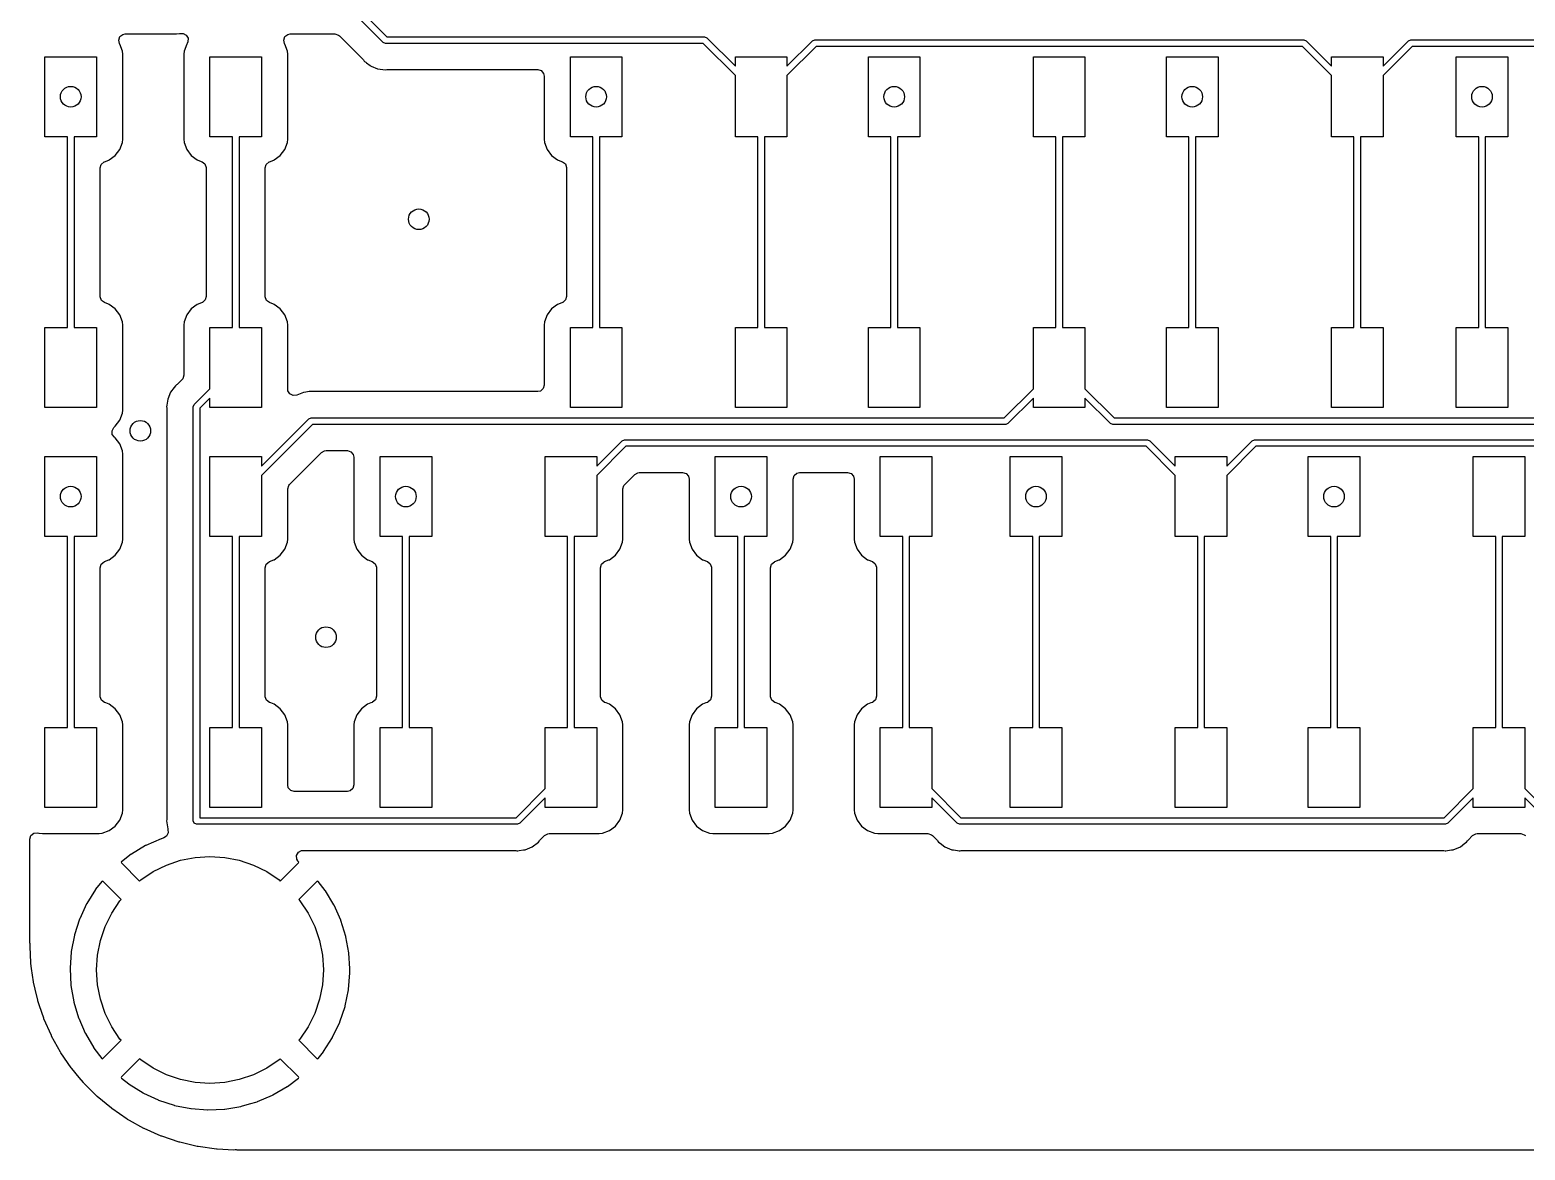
# Model space of a CAD drawing. Extents: x 1.41 to 5.4, y -5.53 to -2.36.
# Drawn here: x 1.412 to 2.553, y -5.529 to -4.674 of the extents above; entities that cross this region are included whole.
import ezdxf

# ---------------------------------------------------------------- set-up
doc = ezdxf.new("R2010")
doc.units = 0
doc.header["$MEASUREMENT"] = 0
doc.layers.add('BLACK', color=7, linetype='CONTINUOUS')

msp = doc.modelspace()

# ---------------------------------------------------------------- linework, layer by layer
at = {"layer": 'BLACK', "linetype": 'CONTINUOUS'}
for p, q in [((1.64764, -4.64312), (1.68417, -4.67965)), ((1.68136, -4.68391), (1.64764, -4.65019)), ((1.47951, -4.68211), (1.48048, -4.67949)), ((1.48048, -4.67949), (1.48272, -4.67781)), ((1.48272, -4.67781), (1.48445, -4.6775)), ((1.48445, -4.6775), (1.52355, -4.6775)), ((1.52355, -4.6775), (1.526, -4.67723)), ((1.526, -4.67723), (1.52629, -4.67712)), ((1.52629, -4.67712), (1.52659, -4.67705)), ((1.52659, -4.67705), (1.52663, -4.6772)), ((1.52663, -4.6772), (1.52868, -4.67701)), ((1.52868, -4.67701), (1.53116, -4.67829)), ((1.53116, -4.67829), (1.53256, -4.68071)), ((1.53256, -4.68071), (1.53243, -4.6835)), ((1.60549, -4.68211), (1.60646, -4.67949)), ((1.60646, -4.67949), (1.6087, -4.67781)), ((1.6087, -4.67781), (1.61044, -4.6775)), ((1.61044, -4.6775), (1.64458, -4.6775)), ((1.64458, -4.6775), (1.64726, -4.67829)), ((1.64726, -4.67829), (1.64809, -4.67895)), ((1.64809, -4.67895), (1.66593, -4.6968)), ((1.68417, -4.67965), (1.92683, -4.67965)), ((1.92683, -4.67965), (1.9286, -4.68038)), ((1.9286, -4.68038), (1.95039, -4.70217)), ((1.4801, -4.68484), (1.47951, -4.68211)), ((1.48013, -4.68489), (1.4801, -4.68484)), ((1.48034, -4.68517), (1.48013, -4.68489)), ((1.48235, -4.69054), (1.48034, -4.68517)), ((1.48262, -4.69299), (1.48235, -4.69054)), ((1.52946, -4.69054), (1.52919, -4.69299)), ((1.53147, -4.68517), (1.52946, -4.69054)), ((1.53171, -4.68485), (1.53147, -4.68517)), ((1.53243, -4.6835), (1.53171, -4.68485)), ((1.60609, -4.68484), (1.60549, -4.68211)), ((1.60611, -4.68489), (1.60609, -4.68484)), ((1.60632, -4.68517), (1.60611, -4.68489)), ((1.60834, -4.69054), (1.60632, -4.68517)), ((1.6086, -4.69299), (1.60834, -4.69054)), ((1.68313, -4.68465), (1.68136, -4.68391)), ((1.9258, -4.68465), (1.68313, -4.68465)), ((1.95039, -4.70924), (1.9258, -4.68465)), ((1.98976, -4.70217), (2.00918, -4.68276)), ((2.01198, -4.68703), (1.98976, -4.70924)), ((2.00918, -4.68276), (2.01095, -4.68203)), ((2.01095, -4.68203), (2.38433, -4.68203)), ((2.38329, -4.68703), (2.01198, -4.68703)), ((2.40551, -4.70924), (2.38329, -4.68703)), ((2.38433, -4.68203), (2.3861, -4.68276)), ((2.3861, -4.68276), (2.40551, -4.70217)), ((2.44488, -4.70217), (2.4643, -4.68276)), ((2.4671, -4.68703), (2.44488, -4.70924)), ((2.4643, -4.68276), (2.46606, -4.68203)), ((2.46606, -4.68203), (2.83315, -4.68203)), ((2.83211, -4.68703), (2.4671, -4.68703)), ((1.42323, -4.75591), (1.42323, -4.69488)), ((1.42323, -4.69488), (1.4626, -4.69488)), ((1.4626, -4.69488), (1.4626, -4.75591)), ((1.48262, -4.7578), (1.48262, -4.69299)), ((1.52919, -4.69299), (1.52919, -4.7578)), ((1.54921, -4.75591), (1.54921, -4.69488)), ((1.54921, -4.69488), (1.58858, -4.69488)), ((1.58858, -4.69488), (1.58858, -4.75591)), ((1.6086, -4.7578), (1.6086, -4.69299)), ((1.66593, -4.6968), (1.66636, -4.69728)), ((1.66636, -4.69728), (1.66707, -4.69821)), ((1.66707, -4.69821), (1.66733, -4.69841)), ((1.66733, -4.69841), (1.66733, -4.69841)), ((1.66733, -4.69841), (1.66825, -4.69911)), ((1.66825, -4.69911), (1.66825, -4.69911)), ((1.66825, -4.69911), (1.66863, -4.69941)), ((1.66863, -4.69941), (1.67152, -4.70162)), ((1.67152, -4.70162), (1.67152, -4.70162)), ((1.67152, -4.70162), (1.67177, -4.70182)), ((1.67177, -4.70182), (1.67219, -4.70199)), ((1.67219, -4.70199), (1.67725, -4.70409)), ((1.82441, -4.75591), (1.82441, -4.69488)), ((1.82441, -4.69488), (1.86378, -4.69488)), ((1.86378, -4.69488), (1.86378, -4.75591)), ((1.95039, -4.70217), (1.95039, -4.69488)), ((1.95039, -4.69488), (1.98976, -4.69488)), ((1.98976, -4.69488), (1.98976, -4.70217)), ((2.05197, -4.75591), (2.05197, -4.69488)), ((2.05197, -4.69488), (2.09134, -4.69488)), ((2.09134, -4.69488), (2.09134, -4.75591)), ((2.17795, -4.75591), (2.17795, -4.69488)), ((2.17795, -4.69488), (2.21732, -4.69488)), ((2.21732, -4.69488), (2.21732, -4.75591)), ((2.27953, -4.75591), (2.27953, -4.69488)), ((2.27953, -4.69488), (2.3189, -4.69488)), ((2.3189, -4.69488), (2.3189, -4.75591)), ((2.40551, -4.70217), (2.40551, -4.69488)), ((2.40551, -4.69488), (2.44488, -4.69488)), ((2.44488, -4.69488), (2.44488, -4.70217)), ((2.50079, -4.75591), (2.50079, -4.69488)), ((2.50079, -4.69488), (2.54016, -4.69488)), ((2.54016, -4.69488), (2.54016, -4.75591)), ((1.67725, -4.70409), (1.68313, -4.70486)), ((1.68313, -4.70486), (1.68428, -4.70471)), ((1.68428, -4.70471), (1.68493, -4.70467)), ((1.68493, -4.70467), (1.79943, -4.70467)), ((1.79943, -4.70467), (1.80211, -4.70545)), ((1.80211, -4.70545), (1.80394, -4.70757)), ((1.80394, -4.70757), (1.80439, -4.70963)), ((1.80439, -4.70963), (1.80439, -4.7578)), ((1.95039, -4.75591), (1.95039, -4.70924)), ((1.98976, -4.70924), (1.98976, -4.75591)), ((2.40551, -4.75591), (2.40551, -4.70924)), ((2.44488, -4.70924), (2.44488, -4.75591)), ((1.44041, -4.75591), (1.42323, -4.75591)), ((1.44041, -4.90157), (1.44041, -4.75591)), ((1.4626, -4.75591), (1.44541, -4.75591)), ((1.44541, -4.75591), (1.44541, -4.90157)), ((1.48034, -4.76562), (1.48235, -4.76025)), ((1.48235, -4.76025), (1.48262, -4.7578)), ((1.52919, -4.7578), (1.52946, -4.76025)), ((1.52946, -4.76025), (1.53147, -4.76562)), ((1.5664, -4.75591), (1.54921, -4.75591)), ((1.5664, -4.90157), (1.5664, -4.75591)), ((1.58858, -4.75591), (1.5714, -4.75591)), ((1.5714, -4.75591), (1.5714, -4.90157)), ((1.60632, -4.76562), (1.60834, -4.76025)), ((1.60834, -4.76025), (1.6086, -4.7578)), ((1.80439, -4.7578), (1.80466, -4.76025)), ((1.80466, -4.76025), (1.80667, -4.76562)), ((1.84159, -4.75591), (1.82441, -4.75591)), ((1.84159, -4.90157), (1.84159, -4.75591)), ((1.86378, -4.75591), (1.84659, -4.75591)), ((1.84659, -4.75591), (1.84659, -4.90157)), ((1.96758, -4.75591), (1.95039, -4.75591)), ((1.96758, -4.90157), (1.96758, -4.75591)), ((1.98976, -4.75591), (1.97258, -4.75591)), ((1.97258, -4.75591), (1.97258, -4.90157)), ((2.06915, -4.75591), (2.05197, -4.75591)), ((2.06915, -4.90157), (2.06915, -4.75591)), ((2.09134, -4.75591), (2.07415, -4.75591)), ((2.07415, -4.75591), (2.07415, -4.90157)), ((2.19514, -4.75591), (2.17795, -4.75591)), ((2.19514, -4.90157), (2.19514, -4.75591)), ((2.21732, -4.75591), (2.20014, -4.75591)), ((2.20014, -4.75591), (2.20014, -4.90157)), ((2.29671, -4.75591), (2.27953, -4.75591)), ((2.29671, -4.90157), (2.29671, -4.75591)), ((2.3189, -4.75591), (2.30171, -4.75591)), ((2.30171, -4.75591), (2.30171, -4.90157)), ((2.4227, -4.75591), (2.40551, -4.75591)), ((2.4227, -4.90157), (2.4227, -4.75591)), ((2.44488, -4.75591), (2.4277, -4.75591)), ((2.4277, -4.75591), (2.4277, -4.90157)), ((2.51797, -4.75591), (2.50079, -4.75591)), ((2.51797, -4.90157), (2.51797, -4.75591)), ((2.54016, -4.75591), (2.52297, -4.75591)), ((2.52297, -4.75591), (2.52297, -4.90157)), ((1.47231, -4.77365), (1.4769, -4.77021)), ((1.4769, -4.77021), (1.48034, -4.76562)), ((1.53147, -4.76562), (1.53491, -4.77021)), ((1.53491, -4.77021), (1.5395, -4.77365)), ((1.5983, -4.77365), (1.60288, -4.77021)), ((1.60288, -4.77021), (1.60632, -4.76562)), ((1.80667, -4.76562), (1.81011, -4.77021)), ((1.81011, -4.77021), (1.8147, -4.77365)), ((1.46543, -4.77966), (1.46622, -4.77698)), ((1.46543, -4.87782), (1.46543, -4.77966)), ((1.46622, -4.77698), (1.46833, -4.77515)), ((1.46833, -4.77515), (1.46865, -4.77502)), ((1.46865, -4.77502), (1.47198, -4.77377)), ((1.47198, -4.77377), (1.47231, -4.77365)), ((1.5395, -4.77365), (1.53983, -4.77377)), ((1.53983, -4.77377), (1.54316, -4.77502)), ((1.54316, -4.77502), (1.54539, -4.7767)), ((1.54539, -4.7767), (1.54637, -4.77932)), ((1.54637, -4.77932), (1.54638, -4.77966)), ((1.54638, -4.77966), (1.54638, -4.87782)), ((1.59142, -4.77966), (1.5922, -4.77698)), ((1.59142, -4.87782), (1.59142, -4.77966)), ((1.5922, -4.77698), (1.59432, -4.77515)), ((1.59432, -4.77515), (1.59464, -4.77502)), ((1.59464, -4.77502), (1.59796, -4.77377)), ((1.59796, -4.77377), (1.5983, -4.77365)), ((1.8147, -4.77365), (1.81503, -4.77377)), ((1.81503, -4.77377), (1.81836, -4.77502)), ((1.81836, -4.77502), (1.82059, -4.7767)), ((1.82059, -4.7767), (1.82156, -4.77932)), ((1.82156, -4.77932), (1.82157, -4.77966)), ((1.82157, -4.77966), (1.82157, -4.87782)), ((1.46545, -4.87816), (1.46543, -4.87782)), ((1.46642, -4.88078), (1.46545, -4.87816)), ((1.46865, -4.88246), (1.46642, -4.88078)), ((1.47165, -4.88359), (1.46865, -4.88246)), ((1.47231, -4.88383), (1.47165, -4.88359)), ((1.4769, -4.88727), (1.47231, -4.88383)), ((1.5395, -4.88383), (1.53491, -4.88727)), ((1.54016, -4.88359), (1.5395, -4.88383)), ((1.54316, -4.88246), (1.54016, -4.88359)), ((1.54348, -4.88233), (1.54316, -4.88246)), ((1.54559, -4.8805), (1.54348, -4.88233)), ((1.54638, -4.87782), (1.54559, -4.8805)), ((1.59143, -4.87816), (1.59142, -4.87782)), ((1.5924, -4.88078), (1.59143, -4.87816)), ((1.59464, -4.88246), (1.5924, -4.88078)), ((1.59763, -4.88359), (1.59464, -4.88246)), ((1.5983, -4.88383), (1.59763, -4.88359)), ((1.60288, -4.88727), (1.5983, -4.88383)), ((1.8147, -4.88383), (1.81011, -4.88727)), ((1.81536, -4.88359), (1.8147, -4.88383)), ((1.81836, -4.88246), (1.81536, -4.88359)), ((1.81867, -4.88233), (1.81836, -4.88246)), ((1.82079, -4.8805), (1.81867, -4.88233)), ((1.82157, -4.87782), (1.82079, -4.8805)), ((1.48034, -4.89186), (1.4769, -4.88727)), ((1.48235, -4.89723), (1.48034, -4.89186)), ((1.48262, -4.89968), (1.48235, -4.89723)), ((1.52946, -4.89723), (1.52919, -4.89968)), ((1.53147, -4.89186), (1.52946, -4.89723)), ((1.53491, -4.88727), (1.53147, -4.89186)), ((1.60632, -4.89186), (1.60288, -4.88727)), ((1.60834, -4.89723), (1.60632, -4.89186)), ((1.6086, -4.89968), (1.60834, -4.89723)), ((1.80466, -4.89723), (1.80439, -4.89968)), ((1.80667, -4.89186), (1.80466, -4.89723)), ((1.81011, -4.88727), (1.80667, -4.89186)), ((1.42323, -4.9626), (1.42323, -4.90157)), ((1.42323, -4.90157), (1.44041, -4.90157)), ((1.44541, -4.90157), (1.4626, -4.90157)), ((1.4626, -4.90157), (1.4626, -4.9626)), ((1.48262, -4.96449), (1.48262, -4.89968)), ((1.52919, -4.89968), (1.52919, -4.93789)), ((1.54921, -4.94824), (1.54921, -4.90157)), ((1.54921, -4.90157), (1.5664, -4.90157)), ((1.5714, -4.90157), (1.58858, -4.90157)), ((1.58858, -4.90157), (1.58858, -4.9626)), ((1.6086, -4.94855), (1.6086, -4.89968)), ((1.80439, -4.89968), (1.80439, -4.94547)), ((1.82441, -4.9626), (1.82441, -4.90157)), ((1.82441, -4.90157), (1.84159, -4.90157)), ((1.84659, -4.90157), (1.86378, -4.90157)), ((1.86378, -4.90157), (1.86378, -4.9626)), ((1.95039, -4.9626), (1.95039, -4.90157)), ((1.95039, -4.90157), (1.96758, -4.90157)), ((1.97258, -4.90157), (1.98976, -4.90157)), ((1.98976, -4.90157), (1.98976, -4.9626)), ((2.05197, -4.9626), (2.05197, -4.90157)), ((2.05197, -4.90157), (2.06915, -4.90157)), ((2.07415, -4.90157), (2.09134, -4.90157)), ((2.09134, -4.90157), (2.09134, -4.9626)), ((2.17795, -4.94824), (2.17795, -4.90157)), ((2.17795, -4.90157), (2.19514, -4.90157)), ((2.20014, -4.90157), (2.21732, -4.90157)), ((2.21732, -4.90157), (2.21732, -4.94824)), ((2.27953, -4.9626), (2.27953, -4.90157)), ((2.27953, -4.90157), (2.29671, -4.90157)), ((2.30171, -4.90157), (2.3189, -4.90157)), ((2.3189, -4.90157), (2.3189, -4.9626)), ((2.40551, -4.9626), (2.40551, -4.90157)), ((2.40551, -4.90157), (2.4227, -4.90157)), ((2.4277, -4.90157), (2.44488, -4.90157)), ((2.44488, -4.90157), (2.44488, -4.9626)), ((2.50079, -4.9626), (2.50079, -4.90157)), ((2.50079, -4.90157), (2.51797, -4.90157)), ((2.52297, -4.90157), (2.54016, -4.90157)), ((2.54016, -4.90157), (2.54016, -4.9626)), ((1.52774, -4.9414), (1.52421, -4.94493)), ((1.52841, -4.94057), (1.52774, -4.9414)), ((1.52919, -4.93789), (1.52841, -4.94057)), ((1.51919, -4.95077), (1.51692, -4.95625)), ((1.5218, -4.94736), (1.51919, -4.95077)), ((1.52189, -4.94725), (1.5218, -4.94736)), ((1.5228, -4.94607), (1.52189, -4.94725)), ((1.52189, -4.94725), (1.52189, -4.94725)), ((1.52372, -4.94536), (1.5228, -4.94607)), ((1.52421, -4.94493), (1.52372, -4.94536)), ((1.53709, -4.96036), (1.54921, -4.94824)), ((1.60876, -4.94978), (1.6086, -4.94855)), ((1.61018, -4.95218), (1.60876, -4.94978)), ((1.61268, -4.95343), (1.61018, -4.95218)), ((1.61546, -4.95313), (1.61268, -4.95343)), ((1.62058, -4.95101), (1.61546, -4.95313)), ((1.62243, -4.95077), (1.62058, -4.95101)), ((1.62498, -4.95043), (1.62243, -4.95077)), ((1.62613, -4.95028), (1.62498, -4.95043)), ((1.62498, -4.95043), (1.62498, -4.95043)), ((1.62498, -4.95043), (1.62498, -4.95043)), ((1.62498, -4.95043), (1.62498, -4.95043)), ((1.62646, -4.95024), (1.62613, -4.95028)), ((1.62613, -4.95028), (1.62613, -4.95028)), ((1.62678, -4.95028), (1.62646, -4.95024)), ((1.62761, -4.95039), (1.62678, -4.95028)), ((1.62678, -4.95028), (1.62678, -4.95028)), ((1.62826, -4.95043), (1.62761, -4.95039)), ((1.79943, -4.95043), (1.62826, -4.95043)), ((1.80149, -4.94999), (1.79943, -4.95043)), ((1.8036, -4.94815), (1.80149, -4.94999)), ((1.80439, -4.94547), (1.8036, -4.94815)), ((2.15574, -4.97045), (2.17795, -4.94824)), ((2.21732, -4.94824), (2.23954, -4.97045)), ((1.4626, -4.9626), (1.42323, -4.9626)), ((1.48235, -4.96694), (1.48262, -4.96449)), ((1.51634, -4.96065), (1.51614, -4.96213)), ((1.51614, -4.96213), (1.51619, -4.96245)), ((1.51619, -4.96245), (1.51619, -4.96245)), ((1.51619, -4.96245), (1.5163, -4.96328)), ((1.5163, -4.96328), (1.51634, -4.96393)), ((1.51692, -4.95625), (1.51634, -4.96065)), ((1.51634, -4.96065), (1.51634, -4.96065)), ((1.51634, -4.96393), (1.51634, -5.27627)), ((1.53636, -4.96213), (1.53709, -4.96036)), ((1.53636, -5.27807), (1.53636, -4.96213)), ((1.54921, -4.95531), (1.54136, -4.96316)), ((1.54136, -4.96316), (1.54136, -5.27557)), ((1.54921, -4.9626), (1.54921, -4.95531)), ((1.58858, -4.9626), (1.54921, -4.9626)), ((1.86378, -4.9626), (1.82441, -4.9626)), ((1.98976, -4.9626), (1.95039, -4.9626)), ((2.09134, -4.9626), (2.05197, -4.9626)), ((2.17795, -4.95531), (2.15854, -4.97472)), ((2.17795, -4.9626), (2.17795, -4.95531)), ((2.21732, -4.9626), (2.17795, -4.9626)), ((2.23674, -4.97472), (2.21732, -4.95531)), ((2.21732, -4.95531), (2.21732, -4.9626)), ((2.3189, -4.9626), (2.27953, -4.9626)), ((2.44488, -4.9626), (2.40551, -4.9626)), ((2.54016, -4.9626), (2.50079, -4.9626)), ((1.4758, -4.97779), (1.47633, -4.97733)), ((1.47633, -4.97733), (1.4769, -4.9769)), ((1.4769, -4.9769), (1.48034, -4.97231)), ((1.48034, -4.97231), (1.48235, -4.96694)), ((1.58858, -5.00729), (1.62469, -4.97119)), ((1.62749, -4.97545), (1.58858, -5.01436)), ((1.62469, -4.97119), (1.62646, -4.97045)), ((1.62646, -4.97045), (2.15574, -4.97045)), ((2.15677, -4.97545), (1.62749, -4.97545)), ((2.15854, -4.97472), (2.15677, -4.97545)), ((2.2385, -4.97545), (2.23674, -4.97472)), ((2.60559, -4.97545), (2.2385, -4.97545)), ((2.23954, -4.97045), (2.60455, -4.97045)), ((1.47446, -4.98024), (1.4758, -4.97779)), ((1.47465, -4.98303), (1.47446, -4.98024)), ((1.47633, -4.98527), (1.47465, -4.98303)), ((1.4769, -4.9857), (1.47633, -4.98527)), ((1.48034, -4.99029), (1.4769, -4.9857)), ((1.84449, -5.00729), (1.8639, -4.98788)), ((1.8639, -4.98788), (1.86567, -4.98715)), ((1.86567, -4.98715), (2.26504, -4.98715)), ((2.26504, -4.98715), (2.26681, -4.98788)), ((2.26681, -4.98788), (2.28622, -5.00729)), ((2.32559, -5.00729), (2.345, -4.98788)), ((2.345, -4.98788), (2.34677, -4.98715)), ((2.34677, -4.98715), (2.72016, -4.98715)), ((1.42323, -5.06102), (1.42323, -5)), ((1.42323, -5), (1.4626, -5)), ((1.4626, -5), (1.4626, -5.06102)), ((1.48235, -4.99566), (1.48034, -4.99029)), ((1.48262, -4.9981), (1.48235, -4.99566)), ((1.48262, -5.06292), (1.48262, -4.9981)), ((1.54921, -5.06102), (1.54921, -5)), ((1.54921, -5), (1.58858, -5)), ((1.58858, -5), (1.58858, -5.00729)), ((1.61006, -5.0212), (1.63433, -4.99693)), ((1.63433, -4.99693), (1.63678, -4.99559)), ((1.63678, -4.99559), (1.63784, -4.99547)), ((1.63784, -4.99547), (1.65415, -4.99547)), ((1.65415, -4.99547), (1.65684, -4.99626)), ((1.65684, -4.99626), (1.65867, -4.99837)), ((1.65867, -4.99837), (1.65911, -5.00043)), ((1.67913, -5.06102), (1.67913, -5)), ((1.67913, -5), (1.7185, -5)), ((1.7185, -5), (1.7185, -5.06102)), ((1.80512, -5.06102), (1.80512, -5)), ((1.80512, -5), (1.84449, -5)), ((1.86671, -4.99215), (1.84449, -5.01436)), ((1.84449, -5), (1.84449, -5.00729)), ((2.264, -4.99215), (1.86671, -4.99215)), ((1.93504, -5.06102), (1.93504, -5)), ((1.93504, -5), (1.97441, -5)), ((1.97441, -5), (1.97441, -5.06102)), ((2.06102, -5.06102), (2.06102, -5)), ((2.06102, -5), (2.10039, -5)), ((2.10039, -5), (2.10039, -5.06102)), ((2.16024, -5.06102), (2.16024, -5)), ((2.16024, -5), (2.19961, -5)), ((2.19961, -5), (2.19961, -5.06102)), ((2.28622, -5.01436), (2.264, -4.99215)), ((2.28622, -5.00729), (2.28622, -5)), ((2.28622, -5), (2.32559, -5)), ((2.34781, -4.99215), (2.32559, -5.01436)), ((2.32559, -5), (2.32559, -5.00729)), ((2.71912, -4.99215), (2.34781, -4.99215)), ((2.3878, -5.06102), (2.3878, -5)), ((2.3878, -5), (2.42717, -5)), ((2.42717, -5), (2.42717, -5.06102)), ((2.51378, -5.06102), (2.51378, -5)), ((2.51378, -5), (2.55315, -5)), ((2.55315, -5), (2.55315, -5.06102)), ((1.65911, -5.00043), (1.65911, -5.06292)), ((1.58858, -5.01436), (1.58858, -5.06102)), ((1.6086, -5.02471), (1.60939, -5.02203)), ((1.60939, -5.02203), (1.61006, -5.0212)), ((1.84449, -5.01436), (1.84449, -5.06102)), ((1.86451, -5.02471), (1.8653, -5.02203)), ((1.8653, -5.02203), (1.86596, -5.0212)), ((1.86596, -5.0212), (1.87354, -5.01362)), ((1.87354, -5.01362), (1.876, -5.01228)), ((1.876, -5.01228), (1.87705, -5.01216)), ((1.87705, -5.01216), (1.91006, -5.01216)), ((1.91006, -5.01216), (1.91274, -5.01295)), ((1.91274, -5.01295), (1.91457, -5.01506)), ((1.91457, -5.01506), (1.91502, -5.01713)), ((1.91502, -5.01713), (1.91502, -5.06292)), ((1.99443, -5.01713), (1.99522, -5.01444)), ((1.99443, -5.06292), (1.99443, -5.01713)), ((1.99522, -5.01444), (1.99733, -5.01261)), ((1.99733, -5.01261), (1.99939, -5.01216)), ((1.99939, -5.01216), (2.03604, -5.01216)), ((2.03604, -5.01216), (2.03873, -5.01295)), ((2.03873, -5.01295), (2.04056, -5.01506)), ((2.04056, -5.01506), (2.041, -5.01713)), ((2.041, -5.01713), (2.041, -5.06292)), ((2.28622, -5.06102), (2.28622, -5.01436)), ((2.32559, -5.01436), (2.32559, -5.06102)), ((1.6086, -5.06292), (1.6086, -5.02471)), ((1.86451, -5.06292), (1.86451, -5.02471)), ((1.44041, -5.06102), (1.42323, -5.06102)), ((1.44041, -5.20669), (1.44041, -5.06102)), ((1.4626, -5.06102), (1.44541, -5.06102)), ((1.44541, -5.06102), (1.44541, -5.20669)), ((1.48034, -5.07074), (1.48235, -5.06537)), ((1.48235, -5.06537), (1.48262, -5.06292)), ((1.5664, -5.06102), (1.54921, -5.06102)), ((1.5664, -5.20669), (1.5664, -5.06102)), ((1.58858, -5.06102), (1.5714, -5.06102)), ((1.5714, -5.06102), (1.5714, -5.20669)), ((1.60632, -5.07074), (1.60834, -5.06537)), ((1.60834, -5.06537), (1.6086, -5.06292)), ((1.65911, -5.06292), (1.65938, -5.06537)), ((1.65938, -5.06537), (1.66139, -5.07074)), ((1.69632, -5.06102), (1.67913, -5.06102)), ((1.69632, -5.20669), (1.69632, -5.06102)), ((1.7185, -5.06102), (1.70132, -5.06102)), ((1.70132, -5.06102), (1.70132, -5.20669)), ((1.8223, -5.06102), (1.80512, -5.06102)), ((1.8223, -5.20669), (1.8223, -5.06102)), ((1.84449, -5.06102), (1.8273, -5.06102)), ((1.8273, -5.06102), (1.8273, -5.20669)), ((1.86223, -5.07074), (1.86424, -5.06537)), ((1.86424, -5.06537), (1.86451, -5.06292)), ((1.91502, -5.06292), (1.91529, -5.06537)), ((1.91529, -5.06537), (1.9173, -5.07074)), ((1.95222, -5.06102), (1.93504, -5.06102)), ((1.95222, -5.20669), (1.95222, -5.06102)), ((1.97441, -5.06102), (1.95722, -5.06102)), ((1.95722, -5.06102), (1.95722, -5.20669)), ((1.99215, -5.07074), (1.99416, -5.06537)), ((1.99416, -5.06537), (1.99443, -5.06292)), ((2.041, -5.06292), (2.04127, -5.06537)), ((2.04127, -5.06537), (2.04328, -5.07074)), ((2.07821, -5.06102), (2.06102, -5.06102)), ((2.07821, -5.20669), (2.07821, -5.06102)), ((2.10039, -5.06102), (2.08321, -5.06102)), ((2.08321, -5.06102), (2.08321, -5.20669)), ((2.17742, -5.06102), (2.16024, -5.06102)), ((2.17742, -5.20669), (2.17742, -5.06102)), ((2.19961, -5.06102), (2.18242, -5.06102)), ((2.18242, -5.06102), (2.18242, -5.20669)), ((2.30341, -5.06102), (2.28622, -5.06102)), ((2.30341, -5.20669), (2.30341, -5.06102)), ((2.32559, -5.06102), (2.30841, -5.06102)), ((2.30841, -5.06102), (2.30841, -5.20669)), ((2.40498, -5.06102), (2.3878, -5.06102)), ((2.40498, -5.20669), (2.40498, -5.06102)), ((2.42717, -5.06102), (2.40998, -5.06102)), ((2.40998, -5.06102), (2.40998, -5.20669)), ((2.53096, -5.06102), (2.51378, -5.06102)), ((2.53096, -5.20669), (2.53096, -5.06102)), ((2.55315, -5.06102), (2.53596, -5.06102)), ((2.53596, -5.06102), (2.53596, -5.20669)), ((1.46622, -5.0821), (1.46833, -5.08027)), ((1.46833, -5.08027), (1.46865, -5.08014)), ((1.46865, -5.08014), (1.47198, -5.07889)), ((1.47198, -5.07889), (1.47231, -5.07876)), ((1.47231, -5.07876), (1.4769, -5.07533)), ((1.4769, -5.07533), (1.48034, -5.07074)), ((1.5922, -5.0821), (1.59432, -5.08027)), ((1.59432, -5.08027), (1.59464, -5.08014)), ((1.59464, -5.08014), (1.59796, -5.07889)), ((1.59796, -5.07889), (1.5983, -5.07876)), ((1.5983, -5.07876), (1.60288, -5.07533)), ((1.60288, -5.07533), (1.60632, -5.07074)), ((1.66139, -5.07074), (1.66483, -5.07533)), ((1.66483, -5.07533), (1.66942, -5.07876)), ((1.66942, -5.07876), (1.66975, -5.07889)), ((1.66975, -5.07889), (1.67308, -5.08014)), ((1.67308, -5.08014), (1.67531, -5.08181)), ((1.84811, -5.0821), (1.85022, -5.08027)), ((1.85022, -5.08027), (1.85054, -5.08014)), ((1.85054, -5.08014), (1.85387, -5.07889)), ((1.85387, -5.07889), (1.8542, -5.07876)), ((1.8542, -5.07876), (1.85879, -5.07533)), ((1.85879, -5.07533), (1.86223, -5.07074)), ((1.9173, -5.07074), (1.92074, -5.07533)), ((1.92074, -5.07533), (1.92533, -5.07876)), ((1.92533, -5.07876), (1.92566, -5.07889)), ((1.92566, -5.07889), (1.92899, -5.08014)), ((1.92899, -5.08014), (1.93122, -5.08181)), ((1.97803, -5.0821), (1.98014, -5.08027)), ((1.98014, -5.08027), (1.98046, -5.08014)), ((1.98046, -5.08014), (1.98379, -5.07889)), ((1.98379, -5.07889), (1.98412, -5.07876)), ((1.98412, -5.07876), (1.98871, -5.07533)), ((1.98871, -5.07533), (1.99215, -5.07074)), ((2.04328, -5.07074), (2.04672, -5.07533)), ((2.04672, -5.07533), (2.05131, -5.07876)), ((2.05131, -5.07876), (2.05164, -5.07889)), ((2.05164, -5.07889), (2.05497, -5.08014)), ((2.05497, -5.08014), (2.0572, -5.08181)), ((1.46543, -5.08478), (1.46622, -5.0821)), ((1.46543, -5.18294), (1.46543, -5.08478)), ((1.59142, -5.08478), (1.5922, -5.0821)), ((1.59142, -5.18294), (1.59142, -5.08478)), ((1.67531, -5.08181), (1.67629, -5.08444)), ((1.67629, -5.08444), (1.6763, -5.08478)), ((1.6763, -5.08478), (1.6763, -5.18294)), ((1.84732, -5.08478), (1.84811, -5.0821)), ((1.84732, -5.18294), (1.84732, -5.08478)), ((1.93122, -5.08181), (1.93219, -5.08444)), ((1.93219, -5.08444), (1.9322, -5.08478)), ((1.9322, -5.08478), (1.9322, -5.18294)), ((1.97724, -5.08478), (1.97803, -5.0821)), ((1.97724, -5.18294), (1.97724, -5.08478)), ((2.0572, -5.08181), (2.05818, -5.08444)), ((2.05818, -5.08444), (2.05819, -5.08478)), ((2.05819, -5.08478), (2.05819, -5.18294)), ((1.46545, -5.18328), (1.46543, -5.18294)), ((1.59143, -5.18328), (1.59142, -5.18294)), ((1.6763, -5.18294), (1.67551, -5.18562)), ((1.84733, -5.18328), (1.84732, -5.18294)), ((1.9322, -5.18294), (1.93142, -5.18562)), ((1.97726, -5.18328), (1.97724, -5.18294)), ((2.05819, -5.18294), (2.0574, -5.18562)), ((1.46642, -5.1859), (1.46545, -5.18328)), ((1.46865, -5.18758), (1.46642, -5.1859)), ((1.46974, -5.18799), (1.46865, -5.18758)), ((1.47231, -5.18895), (1.46974, -5.18799)), ((1.4769, -5.19239), (1.47231, -5.18895)), ((1.48034, -5.19698), (1.4769, -5.19239)), ((1.5924, -5.1859), (1.59143, -5.18328)), ((1.59464, -5.18758), (1.5924, -5.1859)), ((1.59572, -5.18799), (1.59464, -5.18758)), ((1.5983, -5.18895), (1.59572, -5.18799)), ((1.60288, -5.19239), (1.5983, -5.18895)), ((1.60632, -5.19698), (1.60288, -5.19239)), ((1.66483, -5.19239), (1.66139, -5.19698)), ((1.66942, -5.18895), (1.66483, -5.19239)), ((1.672, -5.18799), (1.66942, -5.18895)), ((1.67308, -5.18758), (1.672, -5.18799)), ((1.6734, -5.18745), (1.67308, -5.18758)), ((1.67551, -5.18562), (1.6734, -5.18745)), ((1.84831, -5.1859), (1.84733, -5.18328)), ((1.85054, -5.18758), (1.84831, -5.1859)), ((1.85163, -5.18799), (1.85054, -5.18758)), ((1.8542, -5.18895), (1.85163, -5.18799)), ((1.85879, -5.19239), (1.8542, -5.18895)), ((1.86223, -5.19698), (1.85879, -5.19239)), ((1.92074, -5.19239), (1.9173, -5.19698)), ((1.92533, -5.18895), (1.92074, -5.19239)), ((1.9279, -5.18799), (1.92533, -5.18895)), ((1.92899, -5.18758), (1.9279, -5.18799)), ((1.9293, -5.18745), (1.92899, -5.18758)), ((1.93142, -5.18562), (1.9293, -5.18745)), ((1.97823, -5.1859), (1.97726, -5.18328)), ((1.98046, -5.18758), (1.97823, -5.1859)), ((1.98155, -5.18799), (1.98046, -5.18758)), ((1.98412, -5.18895), (1.98155, -5.18799)), ((1.98871, -5.19239), (1.98412, -5.18895)), ((1.99215, -5.19698), (1.98871, -5.19239)), ((2.04672, -5.19239), (2.04328, -5.19698)), ((2.05131, -5.18895), (2.04672, -5.19239)), ((2.05389, -5.18799), (2.05131, -5.18895)), ((2.05497, -5.18758), (2.05389, -5.18799)), ((2.05529, -5.18745), (2.05497, -5.18758)), ((2.0574, -5.18562), (2.05529, -5.18745)), ((1.48235, -5.20235), (1.48034, -5.19698)), ((1.48262, -5.2048), (1.48235, -5.20235)), ((1.48262, -5.26961), (1.48262, -5.2048)), ((1.60834, -5.20235), (1.60632, -5.19698)), ((1.6086, -5.2048), (1.60834, -5.20235)), ((1.6086, -5.25059), (1.6086, -5.2048)), ((1.65938, -5.20235), (1.65911, -5.2048)), ((1.65911, -5.2048), (1.65911, -5.25059)), ((1.66139, -5.19698), (1.65938, -5.20235)), ((1.86424, -5.20235), (1.86223, -5.19698)), ((1.86451, -5.2048), (1.86424, -5.20235)), ((1.86451, -5.26961), (1.86451, -5.2048)), ((1.91529, -5.20235), (1.91502, -5.2048)), ((1.91502, -5.2048), (1.91502, -5.26961)), ((1.9173, -5.19698), (1.91529, -5.20235)), ((1.99416, -5.20235), (1.99215, -5.19698)), ((1.99443, -5.2048), (1.99416, -5.20235)), ((1.99443, -5.26961), (1.99443, -5.2048)), ((2.04127, -5.20235), (2.041, -5.2048)), ((2.041, -5.2048), (2.041, -5.26961)), ((2.04328, -5.19698), (2.04127, -5.20235)), ((1.42323, -5.26772), (1.42323, -5.20669)), ((1.42323, -5.20669), (1.44041, -5.20669)), ((1.44541, -5.20669), (1.4626, -5.20669)), ((1.4626, -5.20669), (1.4626, -5.26772)), ((1.54921, -5.26772), (1.54921, -5.20669)), ((1.54921, -5.20669), (1.5664, -5.20669)), ((1.5714, -5.20669), (1.58858, -5.20669)), ((1.58858, -5.20669), (1.58858, -5.26772)), ((1.67913, -5.26772), (1.67913, -5.20669)), ((1.67913, -5.20669), (1.69632, -5.20669)), ((1.70132, -5.20669), (1.7185, -5.20669)), ((1.7185, -5.20669), (1.7185, -5.26772)), ((1.80512, -5.25335), (1.80512, -5.20669)), ((1.80512, -5.20669), (1.8223, -5.20669)), ((1.8273, -5.20669), (1.84449, -5.20669)), ((1.84449, -5.20669), (1.84449, -5.26772)), ((1.93504, -5.26772), (1.93504, -5.20669)), ((1.93504, -5.20669), (1.95222, -5.20669)), ((1.95722, -5.20669), (1.97441, -5.20669)), ((1.97441, -5.20669), (1.97441, -5.26772)), ((2.06102, -5.26772), (2.06102, -5.20669)), ((2.06102, -5.20669), (2.07821, -5.20669)), ((2.08321, -5.20669), (2.10039, -5.20669)), ((2.10039, -5.20669), (2.10039, -5.25335)), ((2.16024, -5.26772), (2.16024, -5.20669)), ((2.16024, -5.20669), (2.17742, -5.20669)), ((2.18242, -5.20669), (2.19961, -5.20669)), ((2.19961, -5.20669), (2.19961, -5.26772)), ((2.28622, -5.26772), (2.28622, -5.20669)), ((2.28622, -5.20669), (2.30341, -5.20669)), ((2.30841, -5.20669), (2.32559, -5.20669)), ((2.32559, -5.20669), (2.32559, -5.26772)), ((2.3878, -5.26772), (2.3878, -5.20669)), ((2.3878, -5.20669), (2.40498, -5.20669)), ((2.40998, -5.20669), (2.42717, -5.20669)), ((2.42717, -5.20669), (2.42717, -5.26772)), ((2.51378, -5.25335), (2.51378, -5.20669)), ((2.51378, -5.20669), (2.53096, -5.20669)), ((2.53596, -5.20669), (2.55315, -5.20669)), ((2.55315, -5.20669), (2.55315, -5.25335)), ((1.60905, -5.25265), (1.6086, -5.25059)), ((1.65911, -5.25059), (1.65833, -5.25327)), ((1.61088, -5.25476), (1.60905, -5.25265)), ((1.61356, -5.25555), (1.61088, -5.25476)), ((1.65415, -5.25555), (1.61356, -5.25555)), ((1.65621, -5.2551), (1.65415, -5.25555)), ((1.65833, -5.25327), (1.65621, -5.2551)), ((1.7829, -5.27557), (1.80512, -5.25335)), ((1.80512, -5.26043), (1.7857, -5.27984)), ((1.80512, -5.26772), (1.80512, -5.26043)), ((2.10039, -5.25335), (2.12261, -5.27557)), ((2.11981, -5.27984), (2.10039, -5.26043)), ((2.10039, -5.26043), (2.10039, -5.26772)), ((2.49156, -5.27557), (2.51378, -5.25335)), ((2.51378, -5.26043), (2.49437, -5.27984)), ((2.51378, -5.26772), (2.51378, -5.26043)), ((2.55315, -5.25335), (2.57537, -5.27557)), ((2.57256, -5.27984), (2.55315, -5.26043)), ((2.55315, -5.26043), (2.55315, -5.26772)), ((1.4626, -5.26772), (1.42323, -5.26772)), ((1.48034, -5.27743), (1.48235, -5.27206)), ((1.48235, -5.27206), (1.48262, -5.26961)), ((1.58858, -5.26772), (1.54921, -5.26772)), ((1.7185, -5.26772), (1.67913, -5.26772)), ((1.84449, -5.26772), (1.80512, -5.26772)), ((1.86223, -5.27743), (1.86424, -5.27206)), ((1.86424, -5.27206), (1.86451, -5.26961)), ((1.91502, -5.26961), (1.91529, -5.27206)), ((1.91529, -5.27206), (1.9173, -5.27743)), ((1.97441, -5.26772), (1.93504, -5.26772)), ((1.99215, -5.27743), (1.99416, -5.27206)), ((1.99416, -5.27206), (1.99443, -5.26961)), ((2.041, -5.26961), (2.04127, -5.27206)), ((2.04127, -5.27206), (2.04328, -5.27743)), ((2.10039, -5.26772), (2.06102, -5.26772)), ((2.19961, -5.26772), (2.16024, -5.26772)), ((2.32559, -5.26772), (2.28622, -5.26772)), ((2.42717, -5.26772), (2.3878, -5.26772)), ((2.55315, -5.26772), (2.51378, -5.26772)), ((1.46694, -5.28747), (1.47231, -5.28546)), ((1.47231, -5.28546), (1.4769, -5.28202)), ((1.4769, -5.28202), (1.48034, -5.27743)), ((1.5163, -5.27692), (1.51614, -5.27807)), ((1.51614, -5.27807), (1.51634, -5.27955)), ((1.51634, -5.27627), (1.5163, -5.27692)), ((1.51634, -5.27955), (1.51692, -5.28395)), ((1.51692, -5.28395), (1.51704, -5.28425)), ((1.51704, -5.28425), (1.51704, -5.28425)), ((1.51704, -5.28425), (1.51709, -5.28438)), ((1.51709, -5.28438), (1.51711, -5.28449)), ((1.51711, -5.28449), (1.51713, -5.28456)), ((1.51713, -5.28456), (1.51711, -5.28457)), ((1.51711, -5.28457), (1.51739, -5.28716)), ((1.53709, -5.27984), (1.53636, -5.27807)), ((1.53886, -5.28057), (1.53709, -5.27984)), ((1.78394, -5.28057), (1.53886, -5.28057)), ((1.54136, -5.27557), (1.7829, -5.27557)), ((1.7857, -5.27984), (1.78394, -5.28057)), ((1.84883, -5.28747), (1.8542, -5.28546)), ((1.8542, -5.28546), (1.85879, -5.28202)), ((1.85879, -5.28202), (1.86223, -5.27743)), ((1.9173, -5.27743), (1.92074, -5.28202)), ((1.92074, -5.28202), (1.92533, -5.28546)), ((1.92533, -5.28546), (1.9307, -5.28747)), ((1.97875, -5.28747), (1.98412, -5.28546)), ((1.98412, -5.28546), (1.98871, -5.28202)), ((1.98871, -5.28202), (1.99215, -5.27743)), ((2.04328, -5.27743), (2.04672, -5.28202)), ((2.04672, -5.28202), (2.05131, -5.28546)), ((2.05131, -5.28546), (2.05668, -5.28747)), ((2.12158, -5.28057), (2.11981, -5.27984)), ((2.4926, -5.28057), (2.12158, -5.28057)), ((2.12261, -5.27557), (2.49156, -5.27557)), ((2.49437, -5.27984), (2.4926, -5.28057)), ((1.41173, -5.29195), (1.41252, -5.28926)), ((1.41173, -5.37041), (1.41173, -5.29195)), ((1.41252, -5.28926), (1.41463, -5.28743)), ((1.41463, -5.28743), (1.4174, -5.28704)), ((1.4174, -5.28704), (1.41843, -5.2873)), ((1.41843, -5.2873), (1.41889, -5.28747)), ((1.41889, -5.28747), (1.42133, -5.28774)), ((1.42133, -5.28774), (1.46449, -5.28774)), ((1.46449, -5.28774), (1.46694, -5.28747)), ((1.5001, -5.2969), (1.48931, -5.30332)), ((1.50036, -5.29676), (1.5001, -5.2969)), ((1.51185, -5.29168), (1.50036, -5.29676)), ((1.51212, -5.29158), (1.51185, -5.29168)), ((1.51396, -5.29102), (1.51212, -5.29158)), ((1.51614, -5.28966), (1.51396, -5.29102)), ((1.51739, -5.28716), (1.51614, -5.28966)), ((1.79529, -5.29774), (1.8, -5.29413)), ((1.8, -5.29413), (1.80071, -5.29321)), ((1.80071, -5.29321), (1.80113, -5.29272)), ((1.80113, -5.29272), (1.80467, -5.28919)), ((1.80467, -5.28919), (1.80712, -5.28785)), ((1.80712, -5.28785), (1.80817, -5.28774)), ((1.80817, -5.28774), (1.84638, -5.28774)), ((1.84638, -5.28774), (1.84883, -5.28747)), ((1.9307, -5.28747), (1.93314, -5.28774)), ((1.93314, -5.28774), (1.9763, -5.28774)), ((1.9763, -5.28774), (1.97875, -5.28747)), ((2.05668, -5.28747), (2.05913, -5.28774)), ((2.05913, -5.28774), (2.09734, -5.28774)), ((2.09734, -5.28774), (2.10002, -5.28852)), ((2.10002, -5.28852), (2.10085, -5.28919)), ((2.10085, -5.28919), (2.10438, -5.29272)), ((2.10438, -5.29272), (2.10481, -5.29321)), ((2.10481, -5.29321), (2.10551, -5.29413)), ((2.10551, -5.29413), (2.1067, -5.29504)), ((2.1067, -5.29504), (2.1067, -5.29504)), ((2.1067, -5.29504), (2.11022, -5.29774)), ((2.50396, -5.29774), (2.50748, -5.29504)), ((2.50748, -5.29504), (2.50866, -5.29413)), ((2.50748, -5.29504), (2.50748, -5.29504)), ((2.50866, -5.29413), (2.50937, -5.29321)), ((2.50937, -5.29321), (2.5098, -5.29272)), ((2.5098, -5.29272), (2.51333, -5.28919)), ((2.51333, -5.28919), (2.51578, -5.28785)), ((2.51578, -5.28785), (2.51684, -5.28774)), ((2.51684, -5.28774), (2.55009, -5.28774)), ((2.55009, -5.28774), (2.55278, -5.28852)), ((2.55278, -5.28852), (2.5536, -5.28919)), ((1.48906, -5.30348), (1.48175, -5.30912)), ((1.48931, -5.30332), (1.48906, -5.30348)), ((1.51607, -5.31171), (1.5268, -5.30807)), ((1.5268, -5.30807), (1.53791, -5.30586)), ((1.53791, -5.30586), (1.54921, -5.30512)), ((1.54921, -5.30512), (1.56052, -5.30586)), ((1.56052, -5.30586), (1.57163, -5.30807)), ((1.57163, -5.30807), (1.58236, -5.31171)), ((1.6153, -5.30438), (1.6167, -5.30196)), ((1.61543, -5.30717), (1.6153, -5.30438)), ((1.61639, -5.30853), (1.61543, -5.30717)), ((1.61628, -5.30861), (1.61639, -5.30853)), ((1.61699, -5.30958), (1.61628, -5.30861)), ((1.6167, -5.30196), (1.61918, -5.30068)), ((1.61918, -5.30068), (1.62012, -5.30059)), ((1.62012, -5.30059), (1.78214, -5.30059)), ((1.78214, -5.30059), (1.78278, -5.30063)), ((1.78278, -5.30063), (1.78361, -5.30074)), ((1.78361, -5.30074), (1.78361, -5.30074)), ((1.78361, -5.30074), (1.78394, -5.30079)), ((1.78394, -5.30079), (1.78426, -5.30074)), ((1.78426, -5.30074), (1.78541, -5.30059)), ((1.78426, -5.30074), (1.78426, -5.30074)), ((1.78541, -5.30059), (1.78861, -5.30017)), ((1.78541, -5.30059), (1.78541, -5.30059)), ((1.78541, -5.30059), (1.78541, -5.30059)), ((1.78541, -5.30059), (1.78541, -5.30059)), ((1.78861, -5.30017), (1.78982, -5.30001)), ((1.78982, -5.30001), (1.79529, -5.29774)), ((2.11022, -5.29774), (2.1157, -5.30001)), ((2.1157, -5.30001), (2.1169, -5.30017)), ((2.1169, -5.30017), (2.1201, -5.30059)), ((2.1201, -5.30059), (2.1201, -5.30059)), ((2.1201, -5.30059), (2.1201, -5.30059)), ((2.1201, -5.30059), (2.1201, -5.30059)), ((2.1201, -5.30059), (2.12125, -5.30074)), ((2.12125, -5.30074), (2.12125, -5.30074)), ((2.12125, -5.30074), (2.12158, -5.30079)), ((2.12158, -5.30079), (2.1219, -5.30074)), ((2.1219, -5.30074), (2.12273, -5.30063)), ((2.1219, -5.30074), (2.1219, -5.30074)), ((2.12273, -5.30063), (2.12338, -5.30059)), ((2.12338, -5.30059), (2.4908, -5.30059)), ((2.4908, -5.30059), (2.49144, -5.30063)), ((2.49144, -5.30063), (2.49228, -5.30074)), ((2.49228, -5.30074), (2.49228, -5.30074)), ((2.49228, -5.30074), (2.4926, -5.30079)), ((2.4926, -5.30079), (2.49292, -5.30074)), ((2.49292, -5.30074), (2.49407, -5.30059)), ((2.49292, -5.30074), (2.49292, -5.30074)), ((2.49407, -5.30059), (2.49727, -5.30017)), ((2.49407, -5.30059), (2.49407, -5.30059)), ((2.49407, -5.30059), (2.49407, -5.30059)), ((2.49407, -5.30059), (2.49407, -5.30059)), ((2.49727, -5.30017), (2.49848, -5.30001)), ((2.49848, -5.30001), (2.50396, -5.29774)), ((1.48175, -5.30912), (1.48141, -5.30958)), ((1.48141, -5.30958), (1.48167, -5.31005)), ((1.48167, -5.31005), (1.4955, -5.32388)), ((1.49649, -5.32302), (1.50591, -5.31672)), ((1.50591, -5.31672), (1.51607, -5.31171)), ((1.58236, -5.31171), (1.59252, -5.31672)), ((1.59252, -5.31672), (1.60194, -5.32302)), ((1.60292, -5.32388), (1.61671, -5.31009)), ((1.61671, -5.31009), (1.61699, -5.30958)), ((1.46175, -5.33044), (1.45516, -5.34113)), ((1.46192, -5.3302), (1.46175, -5.33044)), ((1.46665, -5.32426), (1.46192, -5.3302)), ((1.46707, -5.32396), (1.46665, -5.32426)), ((1.46758, -5.32424), (1.46707, -5.32396)), ((1.48136, -5.33802), (1.46758, -5.32424)), ((1.4955, -5.32388), (1.49649, -5.32302)), ((1.60194, -5.32302), (1.60292, -5.32388)), ((1.63089, -5.3242), (1.61707, -5.33802)), ((1.63135, -5.32394), (1.63089, -5.3242)), ((1.63181, -5.32428), (1.63135, -5.32394)), ((1.63714, -5.33112), (1.63181, -5.32428)), ((1.63731, -5.33136), (1.63714, -5.33112)), ((1.64379, -5.34212), (1.63731, -5.33136)), ((1.45502, -5.3414), (1.44976, -5.3528)), ((1.45516, -5.34113), (1.45502, -5.3414)), ((1.4742, -5.34843), (1.4805, -5.339)), ((1.4805, -5.339), (1.48136, -5.33802)), ((1.61707, -5.33802), (1.61793, -5.339)), ((1.61793, -5.339), (1.62422, -5.34843)), ((1.64393, -5.34238), (1.64379, -5.34212)), ((1.64907, -5.35384), (1.64393, -5.34238)), ((1.44965, -5.35308), (1.4458, -5.36503)), ((1.44976, -5.3528), (1.44965, -5.35308)), ((1.46919, -5.35859), (1.4742, -5.34843)), ((1.62422, -5.34843), (1.62923, -5.35859)), ((1.64917, -5.35412), (1.64907, -5.35384)), ((1.65289, -5.36611), (1.64917, -5.35412)), ((1.44573, -5.36532), (1.44335, -5.37764)), ((1.4458, -5.36503), (1.44573, -5.36532)), ((1.46555, -5.36931), (1.46919, -5.35859)), ((1.62923, -5.35859), (1.63288, -5.36931)), ((1.41177, -5.37105), (1.41173, -5.37041)), ((1.41187, -5.3718), (1.41177, -5.37105)), ((1.41181, -5.37375), (1.41186, -5.37276)), ((1.41239, -5.38632), (1.41181, -5.37375)), ((1.41186, -5.37276), (1.41188, -5.37264)), ((1.41194, -5.37229), (1.41187, -5.3718)), ((1.41188, -5.37264), (1.41194, -5.37229)), ((1.41188, -5.37264), (1.41188, -5.37264)), ((1.46334, -5.38043), (1.46555, -5.36931)), ((1.63288, -5.36931), (1.63509, -5.38043)), ((1.65297, -5.3664), (1.65289, -5.36611)), ((1.65522, -5.37875), (1.65297, -5.3664)), ((1.41243, -5.38678), (1.41239, -5.38632)), ((1.41299, -5.39076), (1.41243, -5.38678)), ((1.44331, -5.37794), (1.44242, -5.39046)), ((1.44335, -5.37764), (1.44331, -5.37794)), ((1.4626, -5.39173), (1.46334, -5.38043)), ((1.63509, -5.38043), (1.63583, -5.39173)), ((1.65526, -5.37905), (1.65522, -5.37875)), ((1.65596, -5.39076), (1.65526, -5.37905)), ((1.41438, -5.4007), (1.41299, -5.39076)), ((1.44242, -5.39046), (1.44242, -5.39076)), ((1.44242, -5.39076), (1.44304, -5.4033)), ((1.46334, -5.40304), (1.4626, -5.39173)), ((1.63583, -5.39173), (1.63509, -5.40304)), ((1.65497, -5.40663), (1.65599, -5.39406)), ((1.65602, -5.39165), (1.65596, -5.39076)), ((1.65599, -5.39406), (1.656, -5.39388)), ((1.656, -5.39388), (1.65602, -5.39182)), ((1.65602, -5.39182), (1.65602, -5.39165)), ((1.41446, -5.40115), (1.41438, -5.4007)), ((1.41569, -5.40638), (1.41446, -5.40115)), ((1.41768, -5.41483), (1.41569, -5.40638)), ((1.44304, -5.4033), (1.44307, -5.4036)), ((1.44307, -5.4036), (1.4452, -5.41597)), ((1.46555, -5.41415), (1.46334, -5.40304)), ((1.63509, -5.40304), (1.63288, -5.41415)), ((1.65241, -5.41923), (1.65493, -5.40693)), ((1.65493, -5.40693), (1.65497, -5.40663)), ((1.4178, -5.41527), (1.41768, -5.41483)), ((1.41913, -5.41923), (1.4178, -5.41527)), ((1.42227, -5.4286), (1.41913, -5.41923)), ((1.4452, -5.41597), (1.44527, -5.41627)), ((1.44527, -5.41627), (1.44887, -5.4283)), ((1.46919, -5.42488), (1.46555, -5.41415)), ((1.63288, -5.41415), (1.62923, -5.42488)), ((1.64836, -5.43143), (1.65233, -5.41952)), ((1.65233, -5.41952), (1.65241, -5.41923)), ((1.42244, -5.42903), (1.42227, -5.4286)), ((1.42812, -5.44189), (1.42244, -5.42903)), ((1.44887, -5.4283), (1.44897, -5.42858)), ((1.44897, -5.42858), (1.45399, -5.44009)), ((1.4742, -5.43504), (1.46919, -5.42488)), ((1.62923, -5.42488), (1.62422, -5.43504)), ((1.64287, -5.44305), (1.64825, -5.43171)), ((1.64825, -5.43171), (1.64836, -5.43143)), ((1.42832, -5.4423), (1.42812, -5.44189)), ((1.43516, -5.45458), (1.42832, -5.4423)), ((1.45399, -5.44009), (1.45412, -5.44035)), ((1.45412, -5.44035), (1.46048, -5.45118)), ((1.46752, -5.45928), (1.48136, -5.44544)), ((1.4805, -5.44446), (1.4742, -5.43504)), ((1.48136, -5.44544), (1.4805, -5.44446)), ((1.61793, -5.44446), (1.61707, -5.44544)), ((1.61707, -5.44544), (1.63084, -5.45922)), ((1.62422, -5.43504), (1.61793, -5.44446)), ((1.63603, -5.45393), (1.64273, -5.44331)), ((1.64273, -5.44331), (1.64287, -5.44305)), ((1.4354, -5.45497), (1.43516, -5.45458)), ((1.44335, -5.46657), (1.4354, -5.45497)), ((1.46048, -5.45118), (1.46065, -5.45142)), ((1.46065, -5.45142), (1.46659, -5.45921)), ((1.63176, -5.45921), (1.63586, -5.45418)), ((1.63586, -5.45418), (1.63603, -5.45393)), ((1.44362, -5.46694), (1.44335, -5.46657)), ((1.44938, -5.47387), (1.44362, -5.46694)), ((1.46659, -5.45921), (1.46705, -5.45954)), ((1.46705, -5.45954), (1.46752, -5.45928)), ((1.4955, -5.45959), (1.48173, -5.47336)), ((1.49649, -5.46045), (1.4955, -5.45959)), ((1.50591, -5.46674), (1.49649, -5.46045)), ((1.51607, -5.47175), (1.50591, -5.46674)), ((1.59252, -5.46674), (1.58236, -5.47175)), ((1.60194, -5.46045), (1.59252, -5.46674)), ((1.60292, -5.45959), (1.60194, -5.46045)), ((1.61677, -5.47344), (1.60292, -5.45959)), ((1.63084, -5.45922), (1.63135, -5.4595)), ((1.63135, -5.4595), (1.63176, -5.45921)), ((1.4526, -5.47775), (1.44938, -5.47387)), ((1.45291, -5.47809), (1.4526, -5.47775)), ((1.46285, -5.48803), (1.45291, -5.47809)), ((1.48173, -5.47336), (1.48144, -5.47387)), ((1.48144, -5.47387), (1.48174, -5.47429)), ((1.48174, -5.47429), (1.48722, -5.4787)), ((1.48722, -5.4787), (1.48747, -5.47887)), ((1.48747, -5.47887), (1.49812, -5.48552)), ((1.5268, -5.4754), (1.51607, -5.47175)), ((1.53791, -5.47761), (1.5268, -5.4754)), ((1.54921, -5.47835), (1.53791, -5.47761)), ((1.56052, -5.47761), (1.54921, -5.47835)), ((1.57163, -5.4754), (1.56052, -5.47761)), ((1.58236, -5.47175), (1.57163, -5.4754)), ((1.60844, -5.48061), (1.6167, -5.47437)), ((1.6167, -5.47437), (1.61704, -5.47392)), ((1.61704, -5.47392), (1.61677, -5.47344)), ((1.46319, -5.48834), (1.46285, -5.48803)), ((1.47401, -5.49732), (1.46319, -5.48834)), ((1.49812, -5.48552), (1.49838, -5.48566)), ((1.49838, -5.48566), (1.50976, -5.49098)), ((1.50976, -5.49098), (1.51004, -5.49109)), ((1.51004, -5.49109), (1.52197, -5.495)), ((1.58553, -5.49217), (1.59707, -5.48721)), ((1.59707, -5.48721), (1.59733, -5.48708)), ((1.59733, -5.48708), (1.60819, -5.48077)), ((1.60819, -5.48077), (1.60844, -5.48061)), ((1.47437, -5.4976), (1.47401, -5.49732)), ((1.48597, -5.50554), (1.47437, -5.4976)), ((1.52197, -5.495), (1.52226, -5.49507)), ((1.52226, -5.49507), (1.53457, -5.49752)), ((1.53457, -5.49752), (1.53487, -5.49756)), ((1.53487, -5.49756), (1.54739, -5.49852)), ((1.54739, -5.49852), (1.54768, -5.49852)), ((1.54768, -5.49852), (1.56023, -5.49796)), ((1.56023, -5.49796), (1.56052, -5.49793)), ((1.56052, -5.49793), (1.57291, -5.49587)), ((1.57291, -5.49587), (1.5732, -5.4958)), ((1.5732, -5.4958), (1.57928, -5.49402)), ((1.57928, -5.49402), (1.58525, -5.49227)), ((1.58525, -5.49227), (1.58553, -5.49217)), ((1.48636, -5.50578), (1.48597, -5.50554)), ((1.4879, -5.50664), (1.48636, -5.50578)), ((1.49864, -5.51262), (1.4879, -5.50664)), ((1.49905, -5.51283), (1.49864, -5.51262)), ((1.51191, -5.51851), (1.49905, -5.51283)), ((1.51234, -5.51867), (1.51191, -5.51851)), ((1.51901, -5.52091), (1.51234, -5.51867)), ((1.52567, -5.52314), (1.51901, -5.52091)), ((1.52611, -5.52327), (1.52567, -5.52314)), ((1.53939, -5.52639), (1.52611, -5.52327)), ((1.5398, -5.52648), (1.53939, -5.52639)), ((1.54025, -5.52657), (1.5398, -5.52648)), ((1.55417, -5.52851), (1.54025, -5.52657)), ((1.55463, -5.52855), (1.55417, -5.52851)), ((1.56749, -5.52915), (1.55463, -5.52855)), ((1.56836, -5.52911), (1.56749, -5.52915)), ((1.56839, -5.52911), (1.56836, -5.52911)), ((1.56914, -5.52901), (1.56839, -5.52911)), ((1.56949, -5.52906), (1.56914, -5.52901)), ((1.57008, -5.52915), (1.56949, -5.52906)), ((1.56949, -5.52906), (1.56949, -5.52906)), ((1.57084, -5.52921), (1.57008, -5.52915)), ((3.55787, -5.52921), (1.57084, -5.52921))]:
    msp.add_line(p, q, dxfattribs=at)
at = {"layer": 'BLACK'}
for centre in [(1.44291, -4.72539), (1.84409, -4.72539), (2.07165, -4.72539), (2.29921, -4.72539), (2.52047, -4.72539), (1.70866, -4.8189), (1.49606, -4.98031), (1.44291, -5.03051), (1.69882, -5.03051), (1.95472, -5.03051), (2.17992, -5.03051), (2.40748, -5.03051), (1.6378, -5.1378)]:
    msp.add_circle(centre, 0.00787, dxfattribs=at)

doc.saveas('drawing.dxf')
